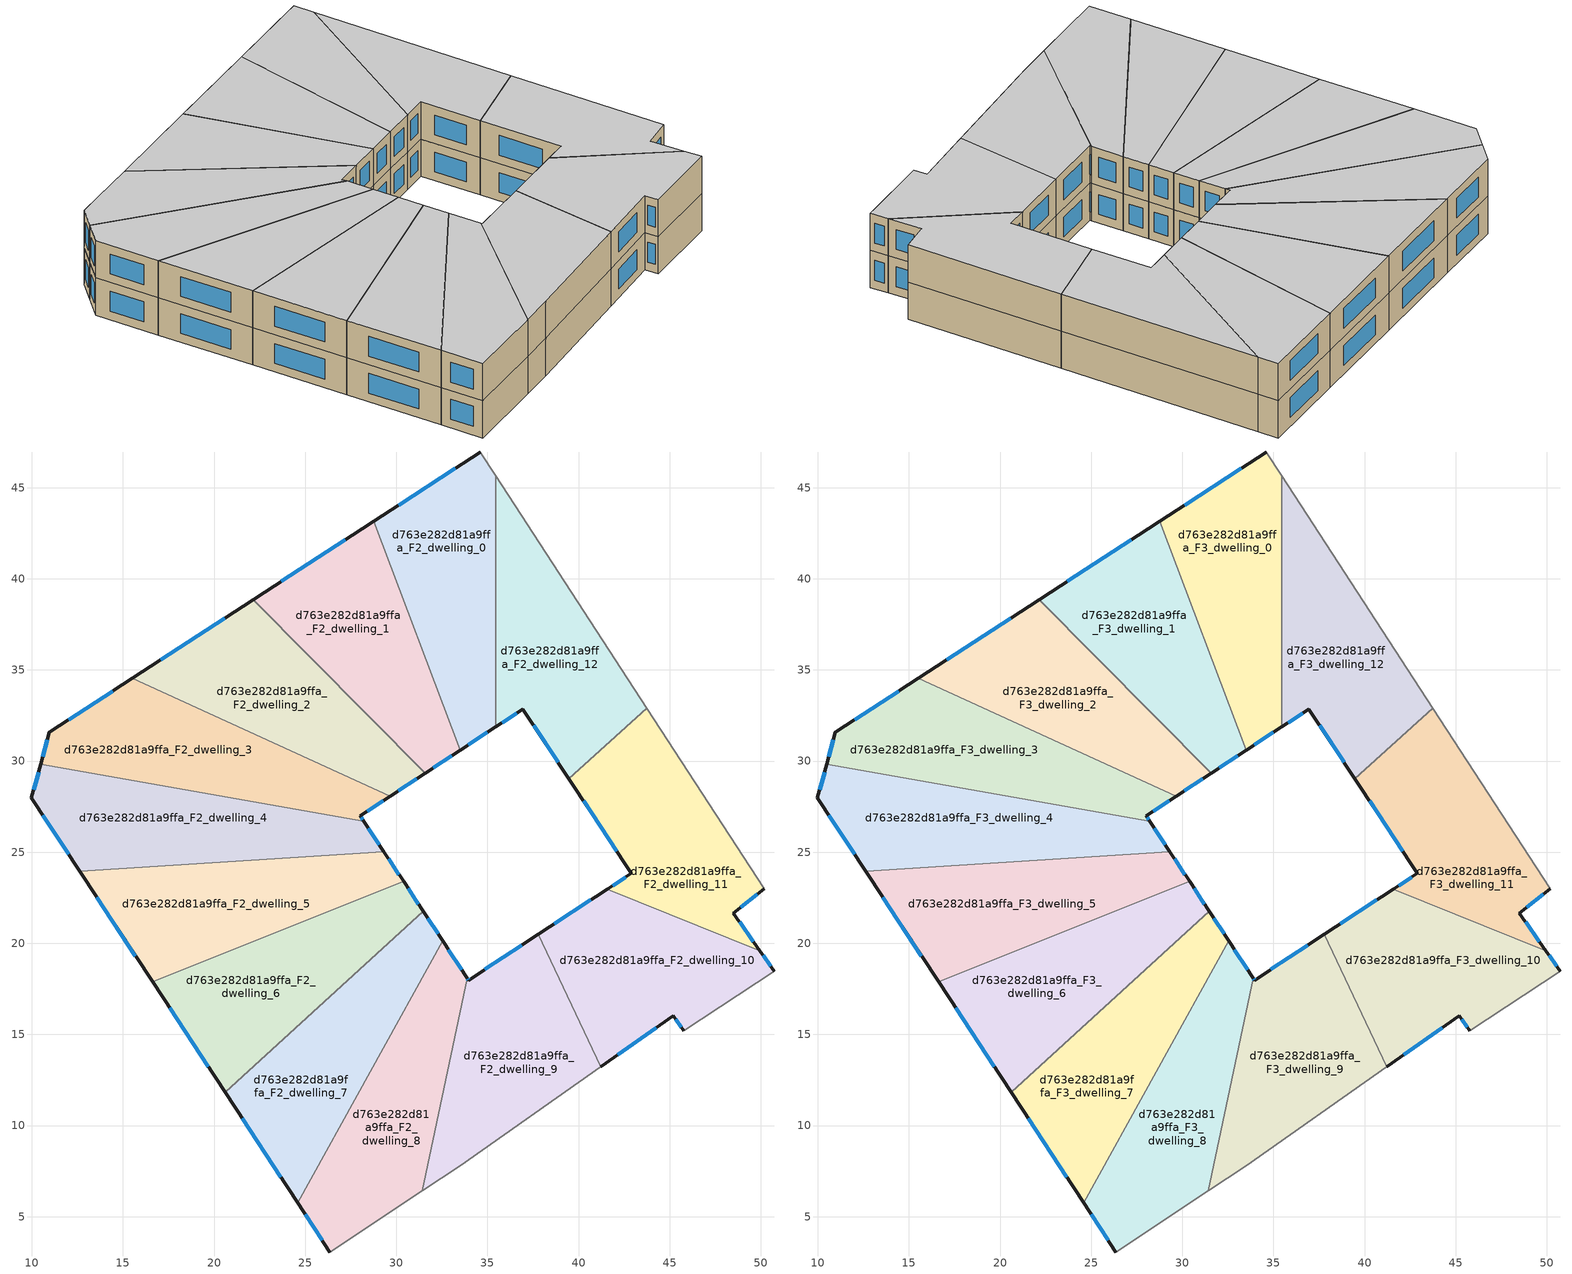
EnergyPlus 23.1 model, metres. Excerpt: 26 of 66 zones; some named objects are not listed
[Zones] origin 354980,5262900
d763e282d81a9ffa_F2_dwelling_0
 floor to d763e282d81a9ffa_F1_dwelling_0 (EU_floor_Construction): 34.61,46.96 35.46,45.65 35.46,31.88 33.5,30.6 28.76,43.15 z6
 wall outside (EU_wall_Construction): 33.5,30.6 35.46,31.88 / 34.61,46.96 28.76,43.15 z6:9
 wall to d763e282d81a9ffa_F2_dwelling_12 (EU_wall_Construction): 35.46,31.88 35.46,45.65 z6:9
 wall to d763e282d81a9ffa_F2_dwelling_1 (EU_wall_Construction): 28.76,43.15 33.5,30.6 z6:9
 wall adiabatic (EU_wall_Construction): 35.46,45.65 34.61,46.96 z6:9
 window (EU_Window_Construction): 33.96,30.9 35,31.58 / 33.23,46.07 30.13,44.05 z6.7:8.3
d763e282d81a9ffa_F2_dwelling_1
 floor to d763e282d81a9ffa_F1_dwelling_1 (EU_floor_Construction): 28.76,43.15 33.5,30.6 31.58,29.33 22.14,38.85 z6
 wall outside (EU_wall_Construction): 31.58,29.33 33.5,30.6 / 28.76,43.15 22.14,38.85 z6:9
 wall to d763e282d81a9ffa_F2_dwelling_2 (EU_wall_Construction): 22.14,38.85 31.58,29.33 z6:9
 window (EU_Window_Construction): 32.03,29.63 33.05,30.3 / 27.2,42.14 23.69,39.86 z6.7:8.3
d763e282d81a9ffa_F2_dwelling_10
 floor to d763e282d81a9ffa_F1_dwelling_10 (EU_floor_Construction): 49.93,19.6 50.73,18.47 45.78,15.2 45.2,16.04 41.21,13.22 37.78,20.49 41.57,22.97 z6
 wall outside (EU_wall_Construction): 41.21,13.22 45.2,16.04 45.78,15.2 / 41.57,22.97 37.78,20.49 / 50.73,18.47 49.93,19.6 z6:9
 wall to d763e282d81a9ffa_F2_dwelling_9 (EU_wall_Construction): 37.78,20.49 41.21,13.22 z6:9
 wall to d763e282d81a9ffa_F2_dwelling_11 (EU_wall_Construction): 49.93,19.6 41.57,22.97 z6:9
 wall adiabatic (EU_wall_Construction): 45.78,15.2 50.73,18.47 z6:9
 window (EU_Window_Construction): 45.33,15.84 45.64,15.4 / 42.14,13.88 44.26,15.38 / 40.68,22.38 38.67,21.07 / 50.54,18.74 50.12,19.34 z6.7:8.3
d763e282d81a9ffa_F2_dwelling_11
 floor to d763e282d81a9ffa_F1_dwelling_11 (EU_floor_Construction): 43.76,32.9 50.2,23 48.49,21.66 49.93,19.6 41.57,22.97 42.9,23.84 39.47,29.04 z6
 wall outside (EU_wall_Construction): 49.93,19.6 48.49,21.66 50.2,23 / 39.47,29.04 42.9,23.84 41.57,22.97 z6:9
 wall to d763e282d81a9ffa_F2_dwelling_12 (EU_wall_Construction): 43.76,32.9 39.47,29.04 z6:9
 wall adiabatic (EU_wall_Construction): 50.2,23 43.76,32.9 z6:9
 window (EU_Window_Construction): 49.6,20.09 48.83,21.18 / 42.58,23.63 41.88,23.17 / 40.27,27.82 42.09,25.06 / 48.89,21.98 49.8,22.69 z6.7:8.3
d763e282d81a9ffa_F2_dwelling_12
 floor to d763e282d81a9ffa_F1_dwelling_12 (EU_floor_Construction): 35.46,45.65 43.76,32.9 39.47,29.04 36.95,32.86 35.46,31.88 z6
 wall outside (EU_wall_Construction): 35.46,31.88 36.95,32.86 39.47,29.04 z6:9
 wall adiabatic (EU_wall_Construction): 43.76,32.9 35.46,45.65 z6:9
 window (EU_Window_Construction): 37.54,31.96 38.88,29.93 / 35.81,32.11 36.6,32.63 z6.7:8.3
d763e282d81a9ffa_F2_dwelling_2
 floor to d763e282d81a9ffa_F1_dwelling_2 (EU_floor_Construction): 22.14,38.85 31.58,29.33 29.66,28.07 15.52,34.54 z6
 wall outside (EU_wall_Construction): 29.66,28.07 31.58,29.33 / 22.14,38.85 15.52,34.54 z6:9
 wall to d763e282d81a9ffa_F2_dwelling_3 (EU_wall_Construction): 15.52,34.54 29.66,28.07 z6:9
 window (EU_Window_Construction): 30.11,28.37 31.13,29.04 / 20.58,37.84 17.07,35.55 z6.7:8.3
d763e282d81a9ffa_F2_dwelling_3
 floor to d763e282d81a9ffa_F1_dwelling_3 (EU_floor_Construction): 29.66,28.07 28.02,27 28.21,26.7 10.49,29.83 10.97,31.58 15.52,34.54 z6
 wall outside (EU_wall_Construction): 28.21,26.7 28.02,27 29.66,28.07 / 15.52,34.54 10.97,31.58 10.49,29.83 z6:9
 wall to d763e282d81a9ffa_F2_dwelling_4 (EU_wall_Construction): 10.49,29.83 28.21,26.7 z6:9
 window (EU_Window_Construction): 28.4,27.25 29.27,27.82 / 28.17,26.77 28.06,26.93 / 10.85,31.17 10.6,30.24 / 14.45,33.85 12.03,32.27 z6.7:8.3
d763e282d81a9ffa_F2_dwelling_4
 floor to d763e282d81a9ffa_F1_dwelling_4 (EU_floor_Construction): 28.21,26.7 29.32,25.02 12.64,23.94 9.98,27.99 10.49,29.83 z6
 wall outside (EU_wall_Construction): 29.32,25.02 28.21,26.7 / 10.49,29.83 9.98,27.99 12.64,23.94 z6:9
 wall to d763e282d81a9ffa_F2_dwelling_5 (EU_wall_Construction): 12.64,23.94 29.32,25.02 z6:9
 window (EU_Window_Construction): 29.06,25.42 28.47,26.31 / 10.6,27.04 12.01,24.89 / 10.37,29.4 10.1,28.42 z6.7:8.3
d763e282d81a9ffa_F2_dwelling_5
 floor to d763e282d81a9ffa_F1_dwelling_5 (EU_floor_Construction): 29.32,25.02 30.4,23.39 16.62,17.88 12.64,23.94 z6
 wall outside (EU_wall_Construction): 30.4,23.39 29.32,25.02 / 12.64,23.94 16.62,17.88 z6:9
 wall to d763e282d81a9ffa_F2_dwelling_6 (EU_wall_Construction): 16.62,17.88 30.4,23.39 z6:9
 window (EU_Window_Construction): 30.14,23.78 29.57,24.64 / 13.57,22.52 15.69,19.3 z6.7:8.3
d763e282d81a9ffa_F2_dwelling_6
 floor to d763e282d81a9ffa_F1_dwelling_6 (EU_floor_Construction): 30.4,23.39 31.47,21.77 20.61,11.82 16.62,17.88 z6
 wall outside (EU_wall_Construction): 31.47,21.77 30.4,23.39 / 16.62,17.88 20.61,11.82 z6:9
 wall to d763e282d81a9ffa_F2_dwelling_7 (EU_wall_Construction): 20.61,11.82 31.47,21.77 z6:9
 window (EU_Window_Construction): 31.22,22.15 30.65,23.01 / 17.56,16.46 19.67,13.24 z6.7:8.3
d763e282d81a9ffa_F2_dwelling_7
 floor to d763e282d81a9ffa_F1_dwelling_7 (EU_floor_Construction): 31.47,21.77 32.54,20.14 24.59,5.75 20.61,11.82 z6
 wall outside (EU_wall_Construction): 32.54,20.14 31.47,21.77 / 20.61,11.82 24.59,5.75 z6:9
 wall to d763e282d81a9ffa_F2_dwelling_8 (EU_wall_Construction): 24.59,5.75 32.54,20.14 z6:9
 window (EU_Window_Construction): 32.29,20.52 31.72,21.39 / 21.54,10.39 23.66,7.18 z6.7:8.3
d763e282d81a9ffa_F2_dwelling_8
 floor to d763e282d81a9ffa_F1_dwelling_8 (EU_floor_Construction): 32.54,20.14 33.9,18.08 31.44,6.42 26.36,3.06 24.59,5.75 z6
 wall outside (EU_wall_Construction): 33.9,18.08 32.54,20.14 / 24.59,5.75 26.36,3.06 z6:9
 wall to d763e282d81a9ffa_F2_dwelling_9 (EU_wall_Construction): 31.44,6.42 33.9,18.08 z6:9
 wall adiabatic (EU_wall_Construction): 26.36,3.06 31.44,6.42 z6:9
 window (EU_Window_Construction): 33.58,18.56 32.86,19.66 / 25.01,5.12 25.95,3.7 z6.7:8.3
d763e282d81a9ffa_F2_dwelling_9
 floor to d763e282d81a9ffa_F1_dwelling_9 (EU_floor_Construction): 37.78,20.49 41.21,13.22 33.52,7.79 31.44,6.42 33.9,18.08 33.97,17.99 z6
 wall outside (EU_wall_Construction): 37.78,20.49 33.97,17.99 33.9,18.08 z6:9
 wall adiabatic (EU_wall_Construction): 31.44,6.42 33.52,7.79 41.21,13.22 z6:9
 window (EU_Window_Construction): 33.95,18.01 33.92,18.06 / 36.89,19.9 34.86,18.57 z6.7:8.3
d763e282d81a9ffa_F3_dwelling_0
 floor to d763e282d81a9ffa_F2_dwelling_0 (EU_floor_Construction): 34.61,46.96 35.46,45.65 35.46,31.88 33.5,30.6 28.76,43.15 z9
 wall outside (EU_wall_Construction): 33.5,30.6 35.46,31.88 / 34.61,46.96 28.76,43.15 z9:12
 wall to d763e282d81a9ffa_F3_dwelling_12 (EU_wall_Construction): 35.46,31.88 35.46,45.65 z9:12
 wall to d763e282d81a9ffa_F3_dwelling_1 (EU_wall_Construction): 28.76,43.15 33.5,30.6 z9:12
 wall adiabatic (EU_wall_Construction): 35.46,45.65 34.61,46.96 z9:12
 window (EU_Window_Construction): 33.96,30.9 35,31.58 / 33.23,46.07 30.13,44.05 z9.7:11.3
 ceiling to d763e282d81a9ffa_F4_dwelling_0 (EU_floor_Construction): 35.46,31.88 35.46,45.65 34.61,46.96 28.76,43.15 33.5,30.6 z12
d763e282d81a9ffa_F3_dwelling_1
 floor to d763e282d81a9ffa_F2_dwelling_1 (EU_floor_Construction): 28.76,43.15 33.5,30.6 31.58,29.33 22.14,38.85 z9
 wall outside (EU_wall_Construction): 31.58,29.33 33.5,30.6 / 28.76,43.15 22.14,38.85 z9:12
 wall to d763e282d81a9ffa_F3_dwelling_2 (EU_wall_Construction): 22.14,38.85 31.58,29.33 z9:12
 window (EU_Window_Construction): 32.03,29.63 33.05,30.3 / 27.2,42.14 23.69,39.86 z9.7:11.3
 ceiling to d763e282d81a9ffa_F4_dwelling_1 (EU_floor_Construction): 33.5,30.6 28.76,43.15 22.14,38.85 31.58,29.33 z12
d763e282d81a9ffa_F3_dwelling_10
 floor to d763e282d81a9ffa_F2_dwelling_10 (EU_floor_Construction): 49.93,19.6 50.73,18.47 45.78,15.2 45.2,16.04 41.21,13.22 37.78,20.49 41.57,22.97 z9
 wall outside (EU_wall_Construction): 41.21,13.22 45.2,16.04 45.78,15.2 / 41.57,22.97 37.78,20.49 / 50.73,18.47 49.93,19.6 z9:12
 wall to d763e282d81a9ffa_F3_dwelling_9 (EU_wall_Construction): 37.78,20.49 41.21,13.22 z9:12
 wall to d763e282d81a9ffa_F3_dwelling_11 (EU_wall_Construction): 49.93,19.6 41.57,22.97 z9:12
 wall adiabatic (EU_wall_Construction): 45.78,15.2 50.73,18.47 z9:12
 window (EU_Window_Construction): 45.33,15.84 45.64,15.4 / 42.14,13.88 44.26,15.38 / 40.68,22.38 38.67,21.07 / 50.54,18.74 50.12,19.34 z9.7:11.3
 ceiling to d763e282d81a9ffa_F4_dwelling_10 (EU_floor_Construction): 50.73,18.47 49.93,19.6 41.57,22.97 37.78,20.49 41.21,13.22 45.2,16.04 45.78,15.2 z12
d763e282d81a9ffa_F3_dwelling_11
 floor to d763e282d81a9ffa_F2_dwelling_11 (EU_floor_Construction): 43.76,32.9 50.2,23 48.49,21.66 49.93,19.6 41.57,22.97 42.9,23.84 39.47,29.04 z9
 wall outside (EU_wall_Construction): 49.93,19.6 48.49,21.66 50.2,23 / 39.47,29.04 42.9,23.84 41.57,22.97 z9:12
 wall to d763e282d81a9ffa_F3_dwelling_12 (EU_wall_Construction): 43.76,32.9 39.47,29.04 z9:12
 wall adiabatic (EU_wall_Construction): 50.2,23 43.76,32.9 z9:12
 window (EU_Window_Construction): 49.6,20.09 48.83,21.18 / 42.58,23.63 41.88,23.17 / 40.27,27.82 42.09,25.06 / 48.89,21.98 49.8,22.69 z9.7:11.3
 ceiling to d763e282d81a9ffa_F4_dwelling_11 (EU_floor_Construction): 49.93,19.6 48.49,21.66 50.2,23 43.76,32.9 39.47,29.04 42.9,23.84 41.57,22.97 z12
d763e282d81a9ffa_F3_dwelling_12
 floor to d763e282d81a9ffa_F2_dwelling_12 (EU_floor_Construction): 35.46,45.65 43.76,32.9 39.47,29.04 36.95,32.86 35.46,31.88 z9
 wall outside (EU_wall_Construction): 35.46,31.88 36.95,32.86 39.47,29.04 z9:12
 wall adiabatic (EU_wall_Construction): 43.76,32.9 35.46,45.65 z9:12
 window (EU_Window_Construction): 37.54,31.96 38.88,29.93 / 35.81,32.11 36.6,32.63 z9.7:11.3
 ceiling to d763e282d81a9ffa_F4_dwelling_12 (EU_floor_Construction): 43.76,32.9 35.46,45.65 35.46,31.88 36.95,32.86 39.47,29.04 z12
d763e282d81a9ffa_F3_dwelling_2
 floor to d763e282d81a9ffa_F2_dwelling_2 (EU_floor_Construction): 22.14,38.85 31.58,29.33 29.66,28.07 15.52,34.54 z9
 wall outside (EU_wall_Construction): 29.66,28.07 31.58,29.33 / 22.14,38.85 15.52,34.54 z9:12
 wall to d763e282d81a9ffa_F3_dwelling_3 (EU_wall_Construction): 15.52,34.54 29.66,28.07 z9:12
 window (EU_Window_Construction): 30.11,28.37 31.13,29.04 / 20.58,37.84 17.07,35.55 z9.7:11.3
 ceiling to d763e282d81a9ffa_F4_dwelling_2 (EU_floor_Construction): 31.58,29.33 22.14,38.85 15.52,34.54 29.66,28.07 z12
d763e282d81a9ffa_F3_dwelling_3
 floor to d763e282d81a9ffa_F2_dwelling_3 (EU_floor_Construction): 29.66,28.07 28.02,27 28.21,26.7 10.49,29.83 10.97,31.58 15.52,34.54 z9
 wall outside (EU_wall_Construction): 28.21,26.7 28.02,27 29.66,28.07 / 15.52,34.54 10.97,31.58 10.49,29.83 z9:12
 wall to d763e282d81a9ffa_F3_dwelling_4 (EU_wall_Construction): 10.49,29.83 28.21,26.7 z9:12
 window (EU_Window_Construction): 28.4,27.25 29.27,27.82 / 28.17,26.77 28.06,26.93 / 10.85,31.17 10.6,30.24 / 14.45,33.85 12.03,32.27 z9.7:11.3
 ceiling to d763e282d81a9ffa_F4_dwelling_3 (EU_floor_Construction): 29.66,28.07 15.52,34.54 10.97,31.58 10.49,29.83 28.21,26.7 28.02,27 z12
d763e282d81a9ffa_F3_dwelling_4
 floor to d763e282d81a9ffa_F2_dwelling_4 (EU_floor_Construction): 28.21,26.7 29.32,25.02 12.64,23.94 9.98,27.99 10.49,29.83 z9
 wall outside (EU_wall_Construction): 29.32,25.02 28.21,26.7 / 10.49,29.83 9.98,27.99 12.64,23.94 z9:12
 wall to d763e282d81a9ffa_F3_dwelling_5 (EU_wall_Construction): 12.64,23.94 29.32,25.02 z9:12
 window (EU_Window_Construction): 29.06,25.42 28.47,26.31 / 10.6,27.04 12.01,24.89 / 10.37,29.4 10.1,28.42 z9.7:11.3
 ceiling to d763e282d81a9ffa_F4_dwelling_4 (EU_floor_Construction): 29.32,25.02 28.21,26.7 10.49,29.83 9.98,27.99 12.64,23.94 z12
d763e282d81a9ffa_F3_dwelling_5
 floor to d763e282d81a9ffa_F2_dwelling_5 (EU_floor_Construction): 29.32,25.02 30.4,23.39 16.62,17.88 12.64,23.94 z9
 wall outside (EU_wall_Construction): 30.4,23.39 29.32,25.02 / 12.64,23.94 16.62,17.88 z9:12
 wall to d763e282d81a9ffa_F3_dwelling_6 (EU_wall_Construction): 16.62,17.88 30.4,23.39 z9:12
 window (EU_Window_Construction): 30.14,23.78 29.57,24.64 / 13.57,22.52 15.69,19.3 z9.7:11.3
 ceiling to d763e282d81a9ffa_F4_dwelling_5 (EU_floor_Construction): 30.4,23.39 29.32,25.02 12.64,23.94 16.62,17.88 z12
d763e282d81a9ffa_F3_dwelling_6
 floor to d763e282d81a9ffa_F2_dwelling_6 (EU_floor_Construction): 30.4,23.39 31.47,21.77 20.61,11.82 16.62,17.88 z9
 wall outside (EU_wall_Construction): 31.47,21.77 30.4,23.39 / 16.62,17.88 20.61,11.82 z9:12
 wall to d763e282d81a9ffa_F3_dwelling_7 (EU_wall_Construction): 20.61,11.82 31.47,21.77 z9:12
 window (EU_Window_Construction): 31.22,22.15 30.65,23.01 / 17.56,16.46 19.67,13.24 z9.7:11.3
 ceiling to d763e282d81a9ffa_F4_dwelling_6 (EU_floor_Construction): 31.47,21.77 30.4,23.39 16.62,17.88 20.61,11.82 z12
d763e282d81a9ffa_F3_dwelling_7
 floor to d763e282d81a9ffa_F2_dwelling_7 (EU_floor_Construction): 31.47,21.77 32.54,20.14 24.59,5.75 20.61,11.82 z9
 wall outside (EU_wall_Construction): 32.54,20.14 31.47,21.77 / 20.61,11.82 24.59,5.75 z9:12
 wall to d763e282d81a9ffa_F3_dwelling_8 (EU_wall_Construction): 24.59,5.75 32.54,20.14 z9:12
 window (EU_Window_Construction): 32.29,20.52 31.72,21.39 / 21.54,10.39 23.66,7.18 z9.7:11.3
 ceiling to d763e282d81a9ffa_F4_dwelling_7 (EU_floor_Construction): 24.59,5.75 32.54,20.14 31.47,21.77 20.61,11.82 z12
d763e282d81a9ffa_F3_dwelling_8
 floor to d763e282d81a9ffa_F2_dwelling_8 (EU_floor_Construction): 32.54,20.14 33.9,18.08 31.44,6.42 26.36,3.06 24.59,5.75 z9
 wall outside (EU_wall_Construction): 33.9,18.08 32.54,20.14 / 24.59,5.75 26.36,3.06 z9:12
 wall to d763e282d81a9ffa_F3_dwelling_9 (EU_wall_Construction): 31.44,6.42 33.9,18.08 z9:12
 wall adiabatic (EU_wall_Construction): 26.36,3.06 31.44,6.42 z9:12
 window (EU_Window_Construction): 33.58,18.56 32.86,19.66 / 25.01,5.12 25.95,3.7 z9.7:11.3
 ceiling to d763e282d81a9ffa_F4_dwelling_8 (EU_floor_Construction): 31.44,6.42 33.9,18.08 32.54,20.14 24.59,5.75 26.36,3.06 z12
d763e282d81a9ffa_F3_dwelling_9
 floor to d763e282d81a9ffa_F2_dwelling_9 (EU_floor_Construction): 37.78,20.49 41.21,13.22 33.52,7.79 31.44,6.42 33.9,18.08 33.97,17.99 z9
 wall outside (EU_wall_Construction): 37.78,20.49 33.97,17.99 33.9,18.08 z9:12
 wall adiabatic (EU_wall_Construction): 31.44,6.42 33.52,7.79 41.21,13.22 z9:12
 window (EU_Window_Construction): 33.95,18.01 33.92,18.06 / 36.89,19.9 34.86,18.57 z9.7:11.3
 ceiling to d763e282d81a9ffa_F4_dwelling_9 (EU_floor_Construction): 41.21,13.22 37.78,20.49 33.97,17.99 33.9,18.08 31.44,6.42 33.52,7.79 z12
[Building]
EU S2 Campaign: North Axis=0; Terrain=City; Solar Distribution=FullExterior
[Site:Location]
Budapest.Ferenc.Liszt.Intl.AP: Latitude=47.437; Longitude=19.256; Time Zone=1; Elevation=185
[SizingPeriod:WeatherFileDays]
AnnualSizingPeriod: Begin Month=1; Begin Day of Month=1; End Month=12; End Day of Month=31; Day of Week for Start Day=Monday; Use Weather File Daylight Saving Period=No; Use Weather File Rain and Snow Indicators=No
[MATERIAL]
EU_InternalMass_Material: Roughness=MediumRough; Thickness=0.1; Conductivity=1; Density=1800; Specific Heat=900; Thermal Absorptance=0.9; Solar Absorptance=0.7; Visible Absorptance=0.7
[MATERIAL:NOMASS] Roughness=MediumRough; Thermal Absorptance=0.9; Solar Absorptance=0.7; Visible Absorptance=0.7
Name | Thermal Resistance
EU_wall_NoMass | 0.832559
EU_floor_NoMass | 0.872794
[WINDOWMATERIAL:SIMPLEGLAZINGSYSTEM]
EU_Window_SimpleGlazing: UFactor=2.79869; Solar Heat Gain Coefficient=0.75; Visible Transmittance=0.75
[CONSTRUCTION]
EU_wall_Construction: EU_wall_NoMass
EU_floor_Construction: EU_floor_NoMass
EU_Window_Construction: EU_Window_SimpleGlazing
EU_InternalMass_Construction: EU_InternalMass_Material
[ZONE] Type=1; Multiplier=1; Ceiling Height=autocalculate; Floor Area=autocalculate; Part of Total Floor Area=Yes
Name | Volume
d763e282d81a9ffa_F2_dwelling_0; d763e282d81a9ffa_F3_dwelling_0; d763e282d81a9ffa_F2_dwelling_7; d763e282d81a9ffa_F3_dwelling_7 | 200.709
d763e282d81a9ffa_F2_dwelling_1; d763e282d81a9ffa_F3_dwelling_1 | 200.721
d763e282d81a9ffa_F2_dwelling_10; d763e282d81a9ffa_F3_dwelling_10 | 200.731
d763e282d81a9ffa_F2_dwelling_11; d763e282d81a9ffa_F3_dwelling_11 | 200.715
d763e282d81a9ffa_F2_dwelling_12; d763e282d81a9ffa_F3_dwelling_12 | 200.747
d763e282d81a9ffa_F2_dwelling_2; d763e282d81a9ffa_F3_dwelling_2 | 200.723
d763e282d81a9ffa_F2_dwelling_3; d763e282d81a9ffa_F3_dwelling_3 | 200.734
d763e282d81a9ffa_F2_dwelling_4; d763e282d81a9ffa_F3_dwelling_4 | 200.706
d763e282d81a9ffa_F2_dwelling_5; d763e282d81a9ffa_F3_dwelling_5 | 200.703
d763e282d81a9ffa_F2_dwelling_6; d763e282d81a9ffa_F3_dwelling_6 | 200.745
d763e282d81a9ffa_F2_dwelling_8; d763e282d81a9ffa_F3_dwelling_8 | 200.726
d763e282d81a9ffa_F2_dwelling_9; d763e282d81a9ffa_F3_dwelling_9 | 200.732
[INTERNALMASS] Construction=EU_InternalMass_Construction
Name | Zone or ZoneList | Surface Area
d763e282d81a9ffa_F2_dwelling_0_EU_InternalMass | d763e282d81a9ffa_F2_dwelling_0 | 66.9032
d763e282d81a9ffa_F2_dwelling_1_EU_InternalMass | d763e282d81a9ffa_F2_dwelling_1 | 66.9068
d763e282d81a9ffa_F2_dwelling_2_EU_InternalMass | d763e282d81a9ffa_F2_dwelling_2 | 66.9078
d763e282d81a9ffa_F2_dwelling_3_EU_InternalMass | d763e282d81a9ffa_F2_dwelling_3 | 66.9116
d763e282d81a9ffa_F2_dwelling_4_EU_InternalMass | d763e282d81a9ffa_F2_dwelling_4 | 66.9017
d763e282d81a9ffa_F2_dwelling_5_EU_InternalMass | d763e282d81a9ffa_F2_dwelling_5 | 66.9009
d763e282d81a9ffa_F2_dwelling_6_EU_InternalMass | d763e282d81a9ffa_F2_dwelling_6 | 66.915
d763e282d81a9ffa_F2_dwelling_7_EU_InternalMass | d763e282d81a9ffa_F2_dwelling_7 | 66.9032
d763e282d81a9ffa_F2_dwelling_8_EU_InternalMass | d763e282d81a9ffa_F2_dwelling_8 | 66.9086
d763e282d81a9ffa_F2_dwelling_9_EU_InternalMass | d763e282d81a9ffa_F2_dwelling_9 | 66.9105
d763e282d81a9ffa_F2_dwelling_10_EU_InternalMass | d763e282d81a9ffa_F2_dwelling_10 | 66.9102
d763e282d81a9ffa_F2_dwelling_11_EU_InternalMass | d763e282d81a9ffa_F2_dwelling_11 | 66.9052
d763e282d81a9ffa_F2_dwelling_12_EU_InternalMass | d763e282d81a9ffa_F2_dwelling_12 | 66.9155
d763e282d81a9ffa_F3_dwelling_0_EU_InternalMass | d763e282d81a9ffa_F3_dwelling_0 | 66.9032
d763e282d81a9ffa_F3_dwelling_1_EU_InternalMass | d763e282d81a9ffa_F3_dwelling_1 | 66.9068
d763e282d81a9ffa_F3_dwelling_2_EU_InternalMass | d763e282d81a9ffa_F3_dwelling_2 | 66.9078
d763e282d81a9ffa_F3_dwelling_3_EU_InternalMass | d763e282d81a9ffa_F3_dwelling_3 | 66.9116
d763e282d81a9ffa_F3_dwelling_4_EU_InternalMass | d763e282d81a9ffa_F3_dwelling_4 | 66.9017
d763e282d81a9ffa_F3_dwelling_5_EU_InternalMass | d763e282d81a9ffa_F3_dwelling_5 | 66.9009
d763e282d81a9ffa_F3_dwelling_6_EU_InternalMass | d763e282d81a9ffa_F3_dwelling_6 | 66.915
d763e282d81a9ffa_F3_dwelling_7_EU_InternalMass | d763e282d81a9ffa_F3_dwelling_7 | 66.9032
d763e282d81a9ffa_F3_dwelling_8_EU_InternalMass | d763e282d81a9ffa_F3_dwelling_8 | 66.9086
d763e282d81a9ffa_F3_dwelling_9_EU_InternalMass | d763e282d81a9ffa_F3_dwelling_9 | 66.9105
d763e282d81a9ffa_F3_dwelling_10_EU_InternalMass | d763e282d81a9ffa_F3_dwelling_10 | 66.9102
d763e282d81a9ffa_F3_dwelling_11_EU_InternalMass | d763e282d81a9ffa_F3_dwelling_11 | 66.9052
d763e282d81a9ffa_F3_dwelling_12_EU_InternalMass | d763e282d81a9ffa_F3_dwelling_12 | 66.9155
[OTHEREQUIPMENT] Fuel Type=Electricity; Design Level Calculation Method=Watts/Area; Power per Zone Floor Area=1; Fraction Latent=0; Fraction Radiant=0; Fraction Lost=0; Carbon Dioxide Generation Rate=0; EndUse Subcategory=EU_Step8_InternalGains
Name | Zone or ZoneList or Space or SpaceList | Schedule
EU_Step8_InternalGain_d763e282d81a9ffa_F2_dwelling_0_f000 | d763e282d81a9ffa_F2_dwelling_0 | EU_Step8_GainSchedule_d763e282d81a9ffa_F2_dwelling_0_f000
EU_Step8_InternalGain_d763e282d81a9ffa_F2_dwelling_1_f000 | d763e282d81a9ffa_F2_dwelling_1 | EU_Step8_GainSchedule_d763e282d81a9ffa_F2_dwelling_1_f000
EU_Step8_InternalGain_d763e282d81a9ffa_F2_dwelling_2_f000 | d763e282d81a9ffa_F2_dwelling_2 | EU_Step8_GainSchedule_d763e282d81a9ffa_F2_dwelling_2_f000
EU_Step8_InternalGain_d763e282d81a9ffa_F2_dwelling_3_f000 | d763e282d81a9ffa_F2_dwelling_3 | EU_Step8_GainSchedule_d763e282d81a9ffa_F2_dwelling_3_f000
EU_Step8_InternalGain_d763e282d81a9ffa_F2_dwelling_4_f000 | d763e282d81a9ffa_F2_dwelling_4 | EU_Step8_GainSchedule_d763e282d81a9ffa_F2_dwelling_4_f000
EU_Step8_InternalGain_d763e282d81a9ffa_F2_dwelling_5_f000 | d763e282d81a9ffa_F2_dwelling_5 | EU_Step8_GainSchedule_d763e282d81a9ffa_F2_dwelling_5_f000
EU_Step8_InternalGain_d763e282d81a9ffa_F2_dwelling_6_f000 | d763e282d81a9ffa_F2_dwelling_6 | EU_Step8_GainSchedule_d763e282d81a9ffa_F2_dwelling_6_f000
EU_Step8_InternalGain_d763e282d81a9ffa_F2_dwelling_7_f000 | d763e282d81a9ffa_F2_dwelling_7 | EU_Step8_GainSchedule_d763e282d81a9ffa_F2_dwelling_7_f000
EU_Step8_InternalGain_d763e282d81a9ffa_F2_dwelling_8_f000 | d763e282d81a9ffa_F2_dwelling_8 | EU_Step8_GainSchedule_d763e282d81a9ffa_F2_dwelling_8_f000
EU_Step8_InternalGain_d763e282d81a9ffa_F2_dwelling_9_f000 | d763e282d81a9ffa_F2_dwelling_9 | EU_Step8_GainSchedule_d763e282d81a9ffa_F2_dwelling_9_f000
EU_Step8_InternalGain_d763e282d81a9ffa_F2_dwelling_10_f000 | d763e282d81a9ffa_F2_dwelling_10 | EU_Step8_GainSchedule_d763e282d81a9ffa_F2_dwelling_10_f000
EU_Step8_InternalGain_d763e282d81a9ffa_F2_dwelling_11_f000 | d763e282d81a9ffa_F2_dwelling_11 | EU_Step8_GainSchedule_d763e282d81a9ffa_F2_dwelling_11_f000
EU_Step8_InternalGain_d763e282d81a9ffa_F2_dwelling_12_f000 | d763e282d81a9ffa_F2_dwelling_12 | EU_Step8_GainSchedule_d763e282d81a9ffa_F2_dwelling_12_f000
EU_Step8_InternalGain_d763e282d81a9ffa_F3_dwelling_0_f000 | d763e282d81a9ffa_F3_dwelling_0 | EU_Step8_GainSchedule_d763e282d81a9ffa_F3_dwelling_0_f000
EU_Step8_InternalGain_d763e282d81a9ffa_F3_dwelling_1_f000 | d763e282d81a9ffa_F3_dwelling_1 | EU_Step8_GainSchedule_d763e282d81a9ffa_F3_dwelling_1_f000
EU_Step8_InternalGain_d763e282d81a9ffa_F3_dwelling_2_f000 | d763e282d81a9ffa_F3_dwelling_2 | EU_Step8_GainSchedule_d763e282d81a9ffa_F3_dwelling_2_f000
EU_Step8_InternalGain_d763e282d81a9ffa_F3_dwelling_3_f000 | d763e282d81a9ffa_F3_dwelling_3 | EU_Step8_GainSchedule_d763e282d81a9ffa_F3_dwelling_3_f000
EU_Step8_InternalGain_d763e282d81a9ffa_F3_dwelling_4_f000 | d763e282d81a9ffa_F3_dwelling_4 | EU_Step8_GainSchedule_d763e282d81a9ffa_F3_dwelling_4_f000
EU_Step8_InternalGain_d763e282d81a9ffa_F3_dwelling_5_f000 | d763e282d81a9ffa_F3_dwelling_5 | EU_Step8_GainSchedule_d763e282d81a9ffa_F3_dwelling_5_f000
EU_Step8_InternalGain_d763e282d81a9ffa_F3_dwelling_6_f000 | d763e282d81a9ffa_F3_dwelling_6 | EU_Step8_GainSchedule_d763e282d81a9ffa_F3_dwelling_6_f000
EU_Step8_InternalGain_d763e282d81a9ffa_F3_dwelling_7_f000 | d763e282d81a9ffa_F3_dwelling_7 | EU_Step8_GainSchedule_d763e282d81a9ffa_F3_dwelling_7_f000
EU_Step8_InternalGain_d763e282d81a9ffa_F3_dwelling_8_f000 | d763e282d81a9ffa_F3_dwelling_8 | EU_Step8_GainSchedule_d763e282d81a9ffa_F3_dwelling_8_f000
EU_Step8_InternalGain_d763e282d81a9ffa_F3_dwelling_9_f000 | d763e282d81a9ffa_F3_dwelling_9 | EU_Step8_GainSchedule_d763e282d81a9ffa_F3_dwelling_9_f000
EU_Step8_InternalGain_d763e282d81a9ffa_F3_dwelling_10_f000 | d763e282d81a9ffa_F3_dwelling_10 | EU_Step8_GainSchedule_d763e282d81a9ffa_F3_dwelling_10_f000
EU_Step8_InternalGain_d763e282d81a9ffa_F3_dwelling_11_f000 | d763e282d81a9ffa_F3_dwelling_11 | EU_Step8_GainSchedule_d763e282d81a9ffa_F3_dwelling_11_f000
EU_Step8_InternalGain_d763e282d81a9ffa_F3_dwelling_12_f000 | d763e282d81a9ffa_F3_dwelling_12 | EU_Step8_GainSchedule_d763e282d81a9ffa_F3_dwelling_12_f000
[ZONEVENTILATION:DESIGNFLOWRATE] Schedule=EU_AlwaysOn; Design Flow Rate Calculation Method=AirChanges/Hour; Air Changes per Hour=0.475469; Ventilation Type=Natural; Fan Pressure Rise=0; Fan Total Efficiency=1; Constant Term Coefficient=1; Temperature Term Coefficient=0; Velocity Term Coefficient=0; Velocity Squared Term Coefficient=0; Minimum Indoor Temperature=-100; Maximum Indoor Temperature=100; Delta Temperature=-100; Minimum Outdoor Temperature=-100; Maximum Outdoor Temperature=100; Maximum Wind Speed=40
Name | Zone or ZoneList or Space or SpaceList
EU_ConstantAir_d763e282d81a9ffa_F2_dwelling_0 | d763e282d81a9ffa_F2_dwelling_0
EU_ConstantAir_d763e282d81a9ffa_F2_dwelling_1 | d763e282d81a9ffa_F2_dwelling_1
EU_ConstantAir_d763e282d81a9ffa_F2_dwelling_2 | d763e282d81a9ffa_F2_dwelling_2
EU_ConstantAir_d763e282d81a9ffa_F2_dwelling_3 | d763e282d81a9ffa_F2_dwelling_3
EU_ConstantAir_d763e282d81a9ffa_F2_dwelling_4 | d763e282d81a9ffa_F2_dwelling_4
EU_ConstantAir_d763e282d81a9ffa_F2_dwelling_5 | d763e282d81a9ffa_F2_dwelling_5
EU_ConstantAir_d763e282d81a9ffa_F2_dwelling_6 | d763e282d81a9ffa_F2_dwelling_6
EU_ConstantAir_d763e282d81a9ffa_F2_dwelling_7 | d763e282d81a9ffa_F2_dwelling_7
EU_ConstantAir_d763e282d81a9ffa_F2_dwelling_8 | d763e282d81a9ffa_F2_dwelling_8
EU_ConstantAir_d763e282d81a9ffa_F2_dwelling_9 | d763e282d81a9ffa_F2_dwelling_9
EU_ConstantAir_d763e282d81a9ffa_F2_dwelling_10 | d763e282d81a9ffa_F2_dwelling_10
EU_ConstantAir_d763e282d81a9ffa_F2_dwelling_11 | d763e282d81a9ffa_F2_dwelling_11
EU_ConstantAir_d763e282d81a9ffa_F2_dwelling_12 | d763e282d81a9ffa_F2_dwelling_12
EU_ConstantAir_d763e282d81a9ffa_F3_dwelling_0 | d763e282d81a9ffa_F3_dwelling_0
EU_ConstantAir_d763e282d81a9ffa_F3_dwelling_1 | d763e282d81a9ffa_F3_dwelling_1
EU_ConstantAir_d763e282d81a9ffa_F3_dwelling_2 | d763e282d81a9ffa_F3_dwelling_2
EU_ConstantAir_d763e282d81a9ffa_F3_dwelling_3 | d763e282d81a9ffa_F3_dwelling_3
EU_ConstantAir_d763e282d81a9ffa_F3_dwelling_4 | d763e282d81a9ffa_F3_dwelling_4
EU_ConstantAir_d763e282d81a9ffa_F3_dwelling_5 | d763e282d81a9ffa_F3_dwelling_5
EU_ConstantAir_d763e282d81a9ffa_F3_dwelling_6 | d763e282d81a9ffa_F3_dwelling_6
EU_ConstantAir_d763e282d81a9ffa_F3_dwelling_7 | d763e282d81a9ffa_F3_dwelling_7
EU_ConstantAir_d763e282d81a9ffa_F3_dwelling_8 | d763e282d81a9ffa_F3_dwelling_8
EU_ConstantAir_d763e282d81a9ffa_F3_dwelling_9 | d763e282d81a9ffa_F3_dwelling_9
EU_ConstantAir_d763e282d81a9ffa_F3_dwelling_10 | d763e282d81a9ffa_F3_dwelling_10
EU_ConstantAir_d763e282d81a9ffa_F3_dwelling_11 | d763e282d81a9ffa_F3_dwelling_11
EU_ConstantAir_d763e282d81a9ffa_F3_dwelling_12 | d763e282d81a9ffa_F3_dwelling_12
[HVACTEMPLATE:ZONE:IDEALLOADSAIRSYSTEM] System Availability Schedule=EU_AlwaysOn; Maximum Heating Supply Air Temperature=50; Minimum Cooling Supply Air Temperature=13; Maximum Heating Supply Air Humidity Ratio=0.0156; Minimum Cooling Supply Air Humidity Ratio=0.0077; Heating Limit=NoLimit; Cooling Limit=NoLimit; Heating Availability Schedule=EU_AlwaysOn; Cooling Availability Schedule=EU_CoolingOff; Dehumidification Control Type=ConstantSensibleHeatRatio; Cooling Sensible Heat Ratio=0.7; Dehumidification Setpoint=60; Humidification Control Type=None; Humidification Setpoint=30; Outdoor Air Method=None; Outdoor Air Flow Rate per Person=0.00944; Outdoor Air Flow Rate per Zone Floor Area=0; Outdoor Air Flow Rate per Zone=0; Demand Controlled Ventilation Type=None; Outdoor Air Economizer Type=NoEconomizer; Heat Recovery Type=None; Sensible Heat Recovery Effectiveness=0.7; Latent Heat Recovery Effectiveness=0.65
Name | Template Thermostat
d763e282d81a9ffa_F2_dwelling_0 | EU_HeatOnly_d763e282d81a9ffa_F2_dwelling_0
d763e282d81a9ffa_F2_dwelling_1 | EU_HeatOnly_d763e282d81a9ffa_F2_dwelling_1
d763e282d81a9ffa_F2_dwelling_2 | EU_HeatOnly_d763e282d81a9ffa_F2_dwelling_2
d763e282d81a9ffa_F2_dwelling_3 | EU_HeatOnly_d763e282d81a9ffa_F2_dwelling_3
d763e282d81a9ffa_F2_dwelling_4 | EU_HeatOnly_d763e282d81a9ffa_F2_dwelling_4
d763e282d81a9ffa_F2_dwelling_5 | EU_HeatOnly_d763e282d81a9ffa_F2_dwelling_5
d763e282d81a9ffa_F2_dwelling_6 | EU_HeatOnly_d763e282d81a9ffa_F2_dwelling_6
d763e282d81a9ffa_F2_dwelling_7 | EU_HeatOnly_d763e282d81a9ffa_F2_dwelling_7
d763e282d81a9ffa_F2_dwelling_8 | EU_HeatOnly_d763e282d81a9ffa_F2_dwelling_8
d763e282d81a9ffa_F2_dwelling_9 | EU_HeatOnly_d763e282d81a9ffa_F2_dwelling_9
d763e282d81a9ffa_F2_dwelling_10 | EU_HeatOnly_d763e282d81a9ffa_F2_dwelling_10
d763e282d81a9ffa_F2_dwelling_11 | EU_HeatOnly_d763e282d81a9ffa_F2_dwelling_11
d763e282d81a9ffa_F2_dwelling_12 | EU_HeatOnly_d763e282d81a9ffa_F2_dwelling_12
d763e282d81a9ffa_F3_dwelling_0 | EU_HeatOnly_d763e282d81a9ffa_F3_dwelling_0
d763e282d81a9ffa_F3_dwelling_1 | EU_HeatOnly_d763e282d81a9ffa_F3_dwelling_1
d763e282d81a9ffa_F3_dwelling_2 | EU_HeatOnly_d763e282d81a9ffa_F3_dwelling_2
d763e282d81a9ffa_F3_dwelling_3 | EU_HeatOnly_d763e282d81a9ffa_F3_dwelling_3
d763e282d81a9ffa_F3_dwelling_4 | EU_HeatOnly_d763e282d81a9ffa_F3_dwelling_4
d763e282d81a9ffa_F3_dwelling_5 | EU_HeatOnly_d763e282d81a9ffa_F3_dwelling_5
d763e282d81a9ffa_F3_dwelling_6 | EU_HeatOnly_d763e282d81a9ffa_F3_dwelling_6
d763e282d81a9ffa_F3_dwelling_7 | EU_HeatOnly_d763e282d81a9ffa_F3_dwelling_7
d763e282d81a9ffa_F3_dwelling_8 | EU_HeatOnly_d763e282d81a9ffa_F3_dwelling_8
d763e282d81a9ffa_F3_dwelling_9 | EU_HeatOnly_d763e282d81a9ffa_F3_dwelling_9
d763e282d81a9ffa_F3_dwelling_10 | EU_HeatOnly_d763e282d81a9ffa_F3_dwelling_10
d763e282d81a9ffa_F3_dwelling_11 | EU_HeatOnly_d763e282d81a9ffa_F3_dwelling_11
d763e282d81a9ffa_F3_dwelling_12 | EU_HeatOnly_d763e282d81a9ffa_F3_dwelling_12
[SIZING:ZONE] Zone Cooling Design Supply Air Temperature Input Method=SupplyAirTemperature; Zone Cooling Design Supply Air Temperature=13; Zone Heating Design Supply Air Temperature Input Method=SupplyAirTemperature; Zone Heating Design Supply Air Temperature=50; Zone Cooling Design Supply Air Humidity Ratio=0.008; Zone Heating Design Supply Air Humidity Ratio=0.008; Cooling Design Air Flow Method=DesignDay; Cooling Design Air Flow Rate=0; Cooling Minimum Air Flow per Zone Floor Area=0.000762; Cooling Minimum Air Flow=0; Cooling Minimum Air Flow Fraction=0.2; Heating Design Air Flow Method=DesignDay; Heating Design Air Flow Rate=0; Heating Maximum Air Flow per Zone Floor Area=0.002032; Heating Maximum Air Flow=0.141576; Heating Maximum Air Flow Fraction=0.3; Account for Dedicated Outdoor Air System=No; Dedicated Outdoor Air System Control Strategy=NeutralSupplyAir; Dedicated Outdoor Air Low Setpoint Temperature for Design=autosize; Dedicated Outdoor Air High Setpoint Temperature for Design=autosize; Zone Load Sizing Method=Sensible Load Only No Latent Load; Zone Latent Cooling Design Supply Air Humidity Ratio Input Method=HumidityRatioDifference; Zone Cooling Design Supply Air Humidity Ratio Difference=0.005; Zone Latent Heating Design Supply Air Humidity Ratio Input Method=HumidityRatioDifference; Zone Humidification Design Supply Air Humidity Ratio Difference=0.005
d763e282d81a9ffa_F2_dwelling_0; d763e282d81a9ffa_F2_dwelling_1; d763e282d81a9ffa_F2_dwelling_2; d763e282d81a9ffa_F2_dwelling_3; d763e282d81a9ffa_F2_dwelling_4; d763e282d81a9ffa_F2_dwelling_5; d763e282d81a9ffa_F2_dwelling_6; d763e282d81a9ffa_F2_dwelling_7; d763e282d81a9ffa_F2_dwelling_8; d763e282d81a9ffa_F2_dwelling_9; d763e282d81a9ffa_F2_dwelling_10; d763e282d81a9ffa_F2_dwelling_11; d763e282d81a9ffa_F2_dwelling_12; d763e282d81a9ffa_F3_dwelling_0; d763e282d81a9ffa_F3_dwelling_1; d763e282d81a9ffa_F3_dwelling_2; d763e282d81a9ffa_F3_dwelling_3; d763e282d81a9ffa_F3_dwelling_4; d763e282d81a9ffa_F3_dwelling_5; d763e282d81a9ffa_F3_dwelling_6; d763e282d81a9ffa_F3_dwelling_7; d763e282d81a9ffa_F3_dwelling_8; d763e282d81a9ffa_F3_dwelling_9; d763e282d81a9ffa_F3_dwelling_10; d763e282d81a9ffa_F3_dwelling_11; d763e282d81a9ffa_F3_dwelling_12
[SCHEDULE:CONSTANT]
Name | Hourly Value
EU_AlwaysOn | 1
EU_CoolingOff | 0
[SCHEDULE:FILE] Column Number=1; Rows to Skip at Top=0; Number of Hours of Data=8760; Column Separator=Comma; Interpolate to Timestep=No; Minutes per Item=60; Adjust Schedule for Daylight Savings=Yes
Name | File
EU_Step8_GainSchedule_d763e282d81a9ffa_F2_dwelling_0_f000 | ../../schedules/d763e282d81a9ffa/d763e282d81a9ffa_F2_dwelling_0_f000_gain.csv
EU_Step8_GainSchedule_d763e282d81a9ffa_F2_dwelling_1_f000 | ../../schedules/d763e282d81a9ffa/d763e282d81a9ffa_F2_dwelling_1_f000_gain.csv
EU_Step8_GainSchedule_d763e282d81a9ffa_F2_dwelling_2_f000 | ../../schedules/d763e282d81a9ffa/d763e282d81a9ffa_F2_dwelling_2_f000_gain.csv
EU_Step8_GainSchedule_d763e282d81a9ffa_F2_dwelling_3_f000 | ../../schedules/d763e282d81a9ffa/d763e282d81a9ffa_F2_dwelling_3_f000_gain.csv
EU_Step8_GainSchedule_d763e282d81a9ffa_F2_dwelling_4_f000 | ../../schedules/d763e282d81a9ffa/d763e282d81a9ffa_F2_dwelling_4_f000_gain.csv
EU_Step8_GainSchedule_d763e282d81a9ffa_F2_dwelling_5_f000 | ../../schedules/d763e282d81a9ffa/d763e282d81a9ffa_F2_dwelling_5_f000_gain.csv
EU_Step8_GainSchedule_d763e282d81a9ffa_F2_dwelling_6_f000 | ../../schedules/d763e282d81a9ffa/d763e282d81a9ffa_F2_dwelling_6_f000_gain.csv
EU_Step8_GainSchedule_d763e282d81a9ffa_F2_dwelling_7_f000 | ../../schedules/d763e282d81a9ffa/d763e282d81a9ffa_F2_dwelling_7_f000_gain.csv
EU_Step8_GainSchedule_d763e282d81a9ffa_F2_dwelling_8_f000 | ../../schedules/d763e282d81a9ffa/d763e282d81a9ffa_F2_dwelling_8_f000_gain.csv
EU_Step8_GainSchedule_d763e282d81a9ffa_F2_dwelling_9_f000 | ../../schedules/d763e282d81a9ffa/d763e282d81a9ffa_F2_dwelling_9_f000_gain.csv
EU_Step8_GainSchedule_d763e282d81a9ffa_F2_dwelling_10_f000 | ../../schedules/d763e282d81a9ffa/d763e282d81a9ffa_F2_dwelling_10_f000_gain.csv
EU_Step8_GainSchedule_d763e282d81a9ffa_F2_dwelling_11_f000 | ../../schedules/d763e282d81a9ffa/d763e282d81a9ffa_F2_dwelling_11_f000_gain.csv
EU_Step8_GainSchedule_d763e282d81a9ffa_F2_dwelling_12_f000 | ../../schedules/d763e282d81a9ffa/d763e282d81a9ffa_F2_dwelling_12_f000_gain.csv
EU_Step8_GainSchedule_d763e282d81a9ffa_F3_dwelling_0_f000 | ../../schedules/d763e282d81a9ffa/d763e282d81a9ffa_F3_dwelling_0_f000_gain.csv
EU_Step8_GainSchedule_d763e282d81a9ffa_F3_dwelling_1_f000 | ../../schedules/d763e282d81a9ffa/d763e282d81a9ffa_F3_dwelling_1_f000_gain.csv
EU_Step8_GainSchedule_d763e282d81a9ffa_F3_dwelling_2_f000 | ../../schedules/d763e282d81a9ffa/d763e282d81a9ffa_F3_dwelling_2_f000_gain.csv
EU_Step8_GainSchedule_d763e282d81a9ffa_F3_dwelling_3_f000 | ../../schedules/d763e282d81a9ffa/d763e282d81a9ffa_F3_dwelling_3_f000_gain.csv
EU_Step8_GainSchedule_d763e282d81a9ffa_F3_dwelling_4_f000 | ../../schedules/d763e282d81a9ffa/d763e282d81a9ffa_F3_dwelling_4_f000_gain.csv
EU_Step8_GainSchedule_d763e282d81a9ffa_F3_dwelling_5_f000 | ../../schedules/d763e282d81a9ffa/d763e282d81a9ffa_F3_dwelling_5_f000_gain.csv
EU_Step8_GainSchedule_d763e282d81a9ffa_F3_dwelling_6_f000 | ../../schedules/d763e282d81a9ffa/d763e282d81a9ffa_F3_dwelling_6_f000_gain.csv
EU_Step8_GainSchedule_d763e282d81a9ffa_F3_dwelling_7_f000 | ../../schedules/d763e282d81a9ffa/d763e282d81a9ffa_F3_dwelling_7_f000_gain.csv
EU_Step8_GainSchedule_d763e282d81a9ffa_F3_dwelling_8_f000 | ../../schedules/d763e282d81a9ffa/d763e282d81a9ffa_F3_dwelling_8_f000_gain.csv
EU_Step8_GainSchedule_d763e282d81a9ffa_F3_dwelling_9_f000 | ../../schedules/d763e282d81a9ffa/d763e282d81a9ffa_F3_dwelling_9_f000_gain.csv
EU_Step8_GainSchedule_d763e282d81a9ffa_F3_dwelling_10_f000 | ../../schedules/d763e282d81a9ffa/d763e282d81a9ffa_F3_dwelling_10_f000_gain.csv
EU_Step8_GainSchedule_d763e282d81a9ffa_F3_dwelling_11_f000 | ../../schedules/d763e282d81a9ffa/d763e282d81a9ffa_F3_dwelling_11_f000_gain.csv
EU_Step8_GainSchedule_d763e282d81a9ffa_F3_dwelling_12_f000 | ../../schedules/d763e282d81a9ffa/d763e282d81a9ffa_F3_dwelling_12_f000_gain.csv
